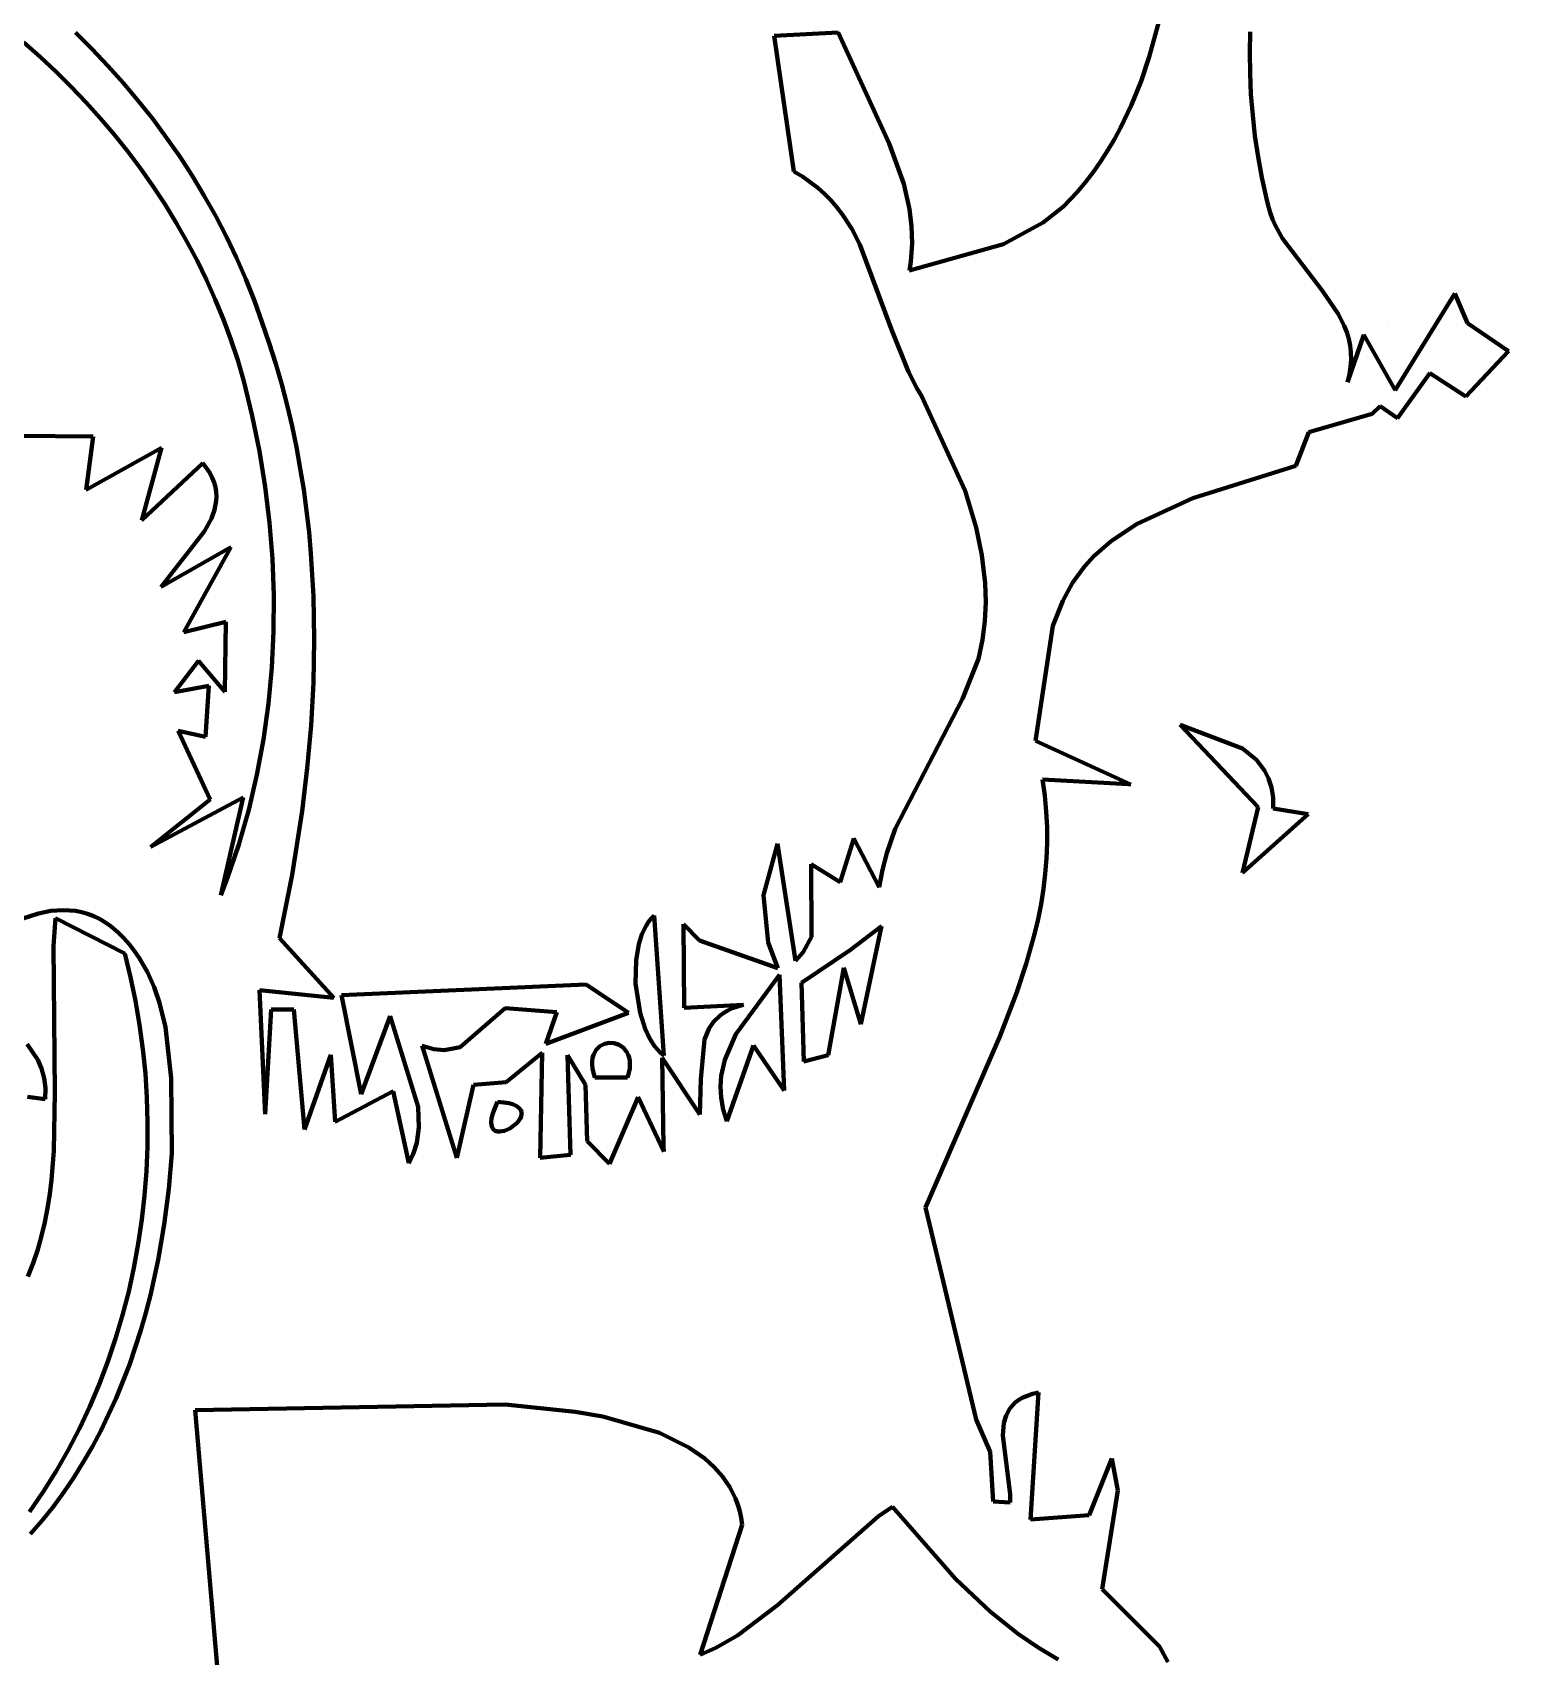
# Model space of a CAD drawing. Header units: millimetres. Extents: x 0 to 9.3, y 0 to 12.
# Drawn here: x 4.503 to 5.502, y 6.479 to 7.578 of the extents above; entities that cross this region are included whole.
import ezdxf

# ---------------------------------------------------------------- set-up
doc = ezdxf.new("R2010")
doc.units = ezdxf.units.MM
doc.layers.add('color#010101ff', color=7, linetype='CONTINUOUS', lineweight=100)
doc.layers.add('color#ffffffff', color=7, linetype='CONTINUOUS', lineweight=100)

msp = doc.modelspace()

# ---------------------------------------------------------------- linework, layer by layer
at = {"layer": 'color#010101ff'}
for p, q in [((4.5319, 7.5782), (4.543, 7.5671)), ((5.0049, 7.5758), (5.0483, 7.5781)), ((5.0483, 7.5781), (5.0828, 7.503)), ((5.2588, 7.5617), (5.2657, 7.5869)), ((5.3271, 7.5787), (5.3269, 7.5646)), ((4.508, 7.5617), (4.497, 7.5714)), ((4.543, 7.5671), (4.5539, 7.5556)), ((5.0182, 7.484), (5.0049, 7.5758)), ((4.5186, 7.5517), (4.508, 7.5617)), ((4.5539, 7.5556), (4.5643, 7.5439)), ((5.2533, 7.5452), (5.2588, 7.5617)), ((5.3269, 7.5646), (5.3271, 7.5505)), ((4.529, 7.5414), (4.5186, 7.5517)), ((4.5643, 7.5439), (4.5744, 7.5319)), ((5.2469, 7.5291), (5.2533, 7.5452)), ((5.3271, 7.5505), (5.3277, 7.5364)), ((4.5391, 7.5308), (4.529, 7.5414)), ((5.3277, 7.5364), (5.3289, 7.5222)), ((4.5488, 7.52), (4.5391, 7.5308)), ((4.5744, 7.5319), (4.5842, 7.5196)), ((5.2394, 7.5135), (5.2469, 7.5291)), ((5.3289, 7.5222), (5.3304, 7.5081)), ((4.5583, 7.5088), (4.5488, 7.52)), ((4.5842, 7.5196), (4.5935, 7.5069)), ((5.2353, 7.5059), (5.2394, 7.5135)), ((4.5674, 7.4975), (4.5583, 7.5088)), ((4.5935, 7.5069), (4.6025, 7.4941)), ((5.0828, 7.503), (5.0927, 7.4756)), ((5.2309, 7.4984), (5.2353, 7.5059)), ((5.3304, 7.5081), (5.3325, 7.494)), ((4.5761, 7.4858), (4.5674, 7.4975)), ((4.6025, 7.4941), (4.611, 7.4809)), ((5.2212, 7.4839), (5.2262, 7.4911)), ((5.2262, 7.4911), (5.2309, 7.4984)), ((5.3325, 7.494), (5.3352, 7.4799)), ((4.5845, 7.4739), (4.5761, 7.4858)), ((4.611, 7.4809), (4.6191, 7.4675)), ((5.024, 7.4806), (5.0182, 7.484)), ((5.0294, 7.4769), (5.024, 7.4806)), ((5.2158, 7.4769), (5.2212, 7.4839)), ((5.3352, 7.4799), (5.3383, 7.4658)), ((4.5925, 7.4617), (4.5845, 7.4739)), ((4.6191, 7.4675), (4.6268, 7.4538)), ((5.0344, 7.473), (5.0294, 7.4769)), ((5.039, 7.4689), (5.0344, 7.473)), ((5.0433, 7.4645), (5.039, 7.4689)), ((5.0927, 7.4756), (5.0965, 7.4586)), ((5.2008, 7.4603), (5.2101, 7.47)), ((5.2101, 7.47), (5.2158, 7.4769)), ((4.6001, 7.4493), (4.5925, 7.4617)), ((5.0472, 7.46), (5.0433, 7.4645)), ((5.0509, 7.4552), (5.0472, 7.46)), ((5.0965, 7.4586), (5.0979, 7.447)), ((5.1871, 7.4494), (5.2008, 7.4603)), ((5.3383, 7.4658), (5.3393, 7.461)), ((5.3393, 7.461), (5.3407, 7.4562)), ((5.3407, 7.4562), (5.3423, 7.4517)), ((4.6073, 7.4367), (4.6001, 7.4493)), ((4.6268, 7.4538), (4.6341, 7.4398)), ((5.0574, 7.4453), (5.0509, 7.4552)), ((5.063, 7.4347), (5.0574, 7.4453)), ((5.0979, 7.447), (5.0983, 7.4352)), ((5.1602, 7.4348), (5.1871, 7.4494)), ((5.3423, 7.4517), (5.3443, 7.4472)), ((5.3443, 7.4472), (5.349, 7.4387)), ((4.6142, 7.4238), (4.6073, 7.4367)), ((4.6341, 7.4398), (4.6408, 7.4256)), ((5.0844, 7.3771), (5.063, 7.4347)), ((5.0965, 7.4169), (5.1602, 7.4348)), ((5.0983, 7.4352), (5.098, 7.4292)), ((5.349, 7.4387), (5.376, 7.4034)), ((4.6206, 7.4107), (4.6142, 7.4238)), ((4.6408, 7.4256), (4.6472, 7.4112)), ((5.0974, 7.4231), (5.0965, 7.4169)), ((5.098, 7.4292), (5.0974, 7.4231)), ((4.6265, 7.3974), (4.6206, 7.4107)), ((4.6472, 7.4112), (4.653, 7.3965)), ((5.376, 7.4034), (5.3868, 7.3877)), ((5.4254, 7.3359), (5.4658, 7.4013)), ((5.4658, 7.4013), (5.4744, 7.3813)), ((4.632, 7.3839), (4.6265, 7.3974)), ((4.653, 7.3965), (4.6583, 7.3816)), ((4.6371, 7.3702), (4.632, 7.3839)), ((4.6583, 7.3816), (4.6631, 7.3678)), ((5.3868, 7.3877), (5.3909, 7.3795)), ((5.3909, 7.3795), (5.3926, 7.3752)), ((5.4206, 7.3791), (5.4206, 7.3791)), ((5.4744, 7.3813), (5.5021, 7.3624)), ((4.6417, 7.3562), (4.6371, 7.3702)), ((4.6631, 7.3678), (4.6675, 7.3538)), ((5.0959, 7.3483), (5.0844, 7.3771)), ((5.3926, 7.3752), (5.3939, 7.3708)), ((5.393, 7.3413), (5.4041, 7.3734)), ((5.3939, 7.3708), (5.3949, 7.3663)), ((5.4041, 7.3734), (5.4254, 7.3359)), ((5.3949, 7.3663), (5.3954, 7.3616)), ((5.3955, 7.3568), (5.3952, 7.3518)), ((5.3954, 7.3616), (5.3955, 7.3568)), ((5.5021, 7.3624), (5.4732, 7.3317)), ((4.6458, 7.3421), (4.6417, 7.3562)), ((4.6675, 7.3538), (4.6716, 7.3398)), ((5.1015, 7.3374), (5.0959, 7.3483)), ((5.3944, 7.3467), (5.393, 7.3413)), ((5.3952, 7.3518), (5.3944, 7.3467)), ((5.4488, 7.3474), (5.427, 7.3171)), ((5.4732, 7.3317), (5.4488, 7.3474)), ((4.6516, 7.3185), (4.6458, 7.3421)), ((4.6716, 7.3398), (4.6753, 7.3257)), ((5.1047, 7.3321), (5.1015, 7.3374)), ((4.6753, 7.3257), (4.6786, 7.3115)), ((5.1342, 7.2677), (5.1047, 7.3321)), ((5.4152, 7.3252), (5.4097, 7.3199)), ((5.427, 7.3171), (5.4152, 7.3252)), ((4.6565, 7.2946), (4.6516, 7.3185)), ((5.4097, 7.3199), (5.3669, 7.3075)), ((4.4927, 7.3051), (4.5438, 7.3045)), ((4.5438, 7.3045), (4.5392, 7.2684)), ((4.6786, 7.3115), (4.6815, 7.2973)), ((5.3669, 7.3075), (5.3582, 7.2847)), ((4.5392, 7.2684), (4.5902, 7.2969)), ((4.5902, 7.2969), (4.5767, 7.2479)), ((4.6604, 7.2705), (4.6565, 7.2946)), ((4.6815, 7.2973), (4.6841, 7.283)), ((4.5767, 7.2479), (4.6182, 7.2865)), ((4.6182, 7.2865), (4.6207, 7.2832)), ((4.6207, 7.2832), (4.6228, 7.2799)), ((4.6228, 7.2799), (4.6244, 7.2766)), ((4.6841, 7.283), (4.6864, 7.2687)), ((5.3582, 7.2847), (5.2884, 7.2628)), ((4.6244, 7.2766), (4.6257, 7.2734)), ((4.6257, 7.2734), (4.6266, 7.2702)), ((4.6266, 7.2702), (4.6271, 7.2671)), ((4.6633, 7.2461), (4.6604, 7.2705)), ((4.6864, 7.2687), (4.6884, 7.2543)), ((4.6272, 7.261), (4.6261, 7.2549)), ((4.6271, 7.2671), (4.6273, 7.264)), ((4.6273, 7.264), (4.6272, 7.261)), ((5.1417, 7.243), (5.1342, 7.2677)), ((5.2884, 7.2628), (5.2506, 7.2454)), ((4.624, 7.2491), (4.6193, 7.2404)), ((4.6261, 7.2549), (4.624, 7.2491)), ((4.6884, 7.2543), (4.69, 7.2398)), ((4.6193, 7.2404), (4.5898, 7.2028)), ((4.6652, 7.2217), (4.6633, 7.2461)), ((4.69, 7.2398), (4.6913, 7.2254)), ((5.1456, 7.2242), (5.1417, 7.243)), ((5.2506, 7.2454), (5.2334, 7.2339)), ((4.5898, 7.2028), (4.6371, 7.2296)), ((4.6344, 7.2247), (4.6053, 7.1722)), ((4.6371, 7.2296), (4.6344, 7.2247)), ((4.6913, 7.2254), (4.693, 7.1964)), ((5.2334, 7.2339), (5.2214, 7.2236)), ((4.6661, 7.1971), (4.6652, 7.2217)), ((5.1478, 7.2052), (5.1456, 7.2242)), ((5.2151, 7.2166), (5.2069, 7.2054)), ((5.2214, 7.2236), (5.2151, 7.2166)), ((5.1482, 7.1924), (5.1478, 7.2052)), ((5.2069, 7.2054), (5.2004, 7.1933)), ((4.666, 7.1726), (4.6661, 7.1971)), ((4.693, 7.1964), (4.6935, 7.1672)), ((5.1476, 7.1796), (5.1482, 7.1924)), ((5.2004, 7.1933), (5.1937, 7.1763)), ((4.6053, 7.1722), (4.6337, 7.1791)), ((4.6337, 7.1791), (4.6331, 7.1318)), ((4.6648, 7.1481), (4.666, 7.1726)), ((5.146, 7.1668), (5.1476, 7.1796)), ((5.1937, 7.1763), (5.1819, 7.0985)), ((4.6935, 7.1672), (4.693, 7.1381)), ((5.1432, 7.154), (5.146, 7.1668)), ((4.6152, 7.1527), (4.599, 7.1314)), ((4.6331, 7.1318), (4.6152, 7.1527)), ((4.6625, 7.1237), (4.6648, 7.1481)), ((5.1324, 7.127), (5.1432, 7.154)), ((4.693, 7.1381), (4.6914, 7.109)), ((4.599, 7.1314), (4.6221, 7.1358)), ((4.6221, 7.1358), (4.62, 7.1013)), ((5.0869, 7.0389), (5.1324, 7.127)), ((4.6592, 7.0995), (4.6625, 7.1237)), ((4.62, 7.1013), (4.6013, 7.1052)), ((4.6013, 7.1052), (4.623, 7.0587)), ((4.6914, 7.109), (4.6888, 7.0799)), ((5.2799, 7.1093), (5.3221, 7.0933)), ((5.3326, 7.0535), (5.2799, 7.1093)), ((4.6547, 7.0755), (4.6592, 7.0995)), ((5.1819, 7.0985), (5.2463, 7.069)), ((5.3221, 7.0933), (5.3315, 7.0856)), ((5.3315, 7.0856), (5.337, 7.0785)), ((4.6492, 7.0518), (4.6547, 7.0755)), ((4.6888, 7.0799), (4.6853, 7.0509)), ((5.2447, 7.0691), (5.1865, 7.0723)), ((5.1865, 7.0723), (5.1881, 7.0614)), ((5.337, 7.0785), (5.3397, 7.0731)), ((5.3397, 7.0731), (5.3417, 7.067)), ((4.5828, 7.0267), (4.6455, 7.0601)), ((4.6455, 7.0601), (4.6302, 6.994)), ((5.1881, 7.0614), (5.1891, 7.0507)), ((5.2463, 7.069), (5.2447, 7.0691)), ((5.3417, 7.067), (5.3427, 7.0602)), ((5.3427, 7.0602), (5.3428, 7.0566)), ((4.623, 7.0587), (4.5828, 7.0267)), ((4.6425, 7.0284), (4.6492, 7.0518)), ((4.6853, 7.0509), (4.6785, 7.0077)), ((5.1891, 7.0507), (5.1897, 7.04)), ((5.3219, 7.0092), (5.3326, 7.0535)), ((5.3664, 7.0489), (5.3219, 7.0092)), ((5.3428, 7.0566), (5.3427, 7.0527)), ((5.3427, 7.0527), (5.3664, 7.0489)), ((5.0811, 7.0225), (5.0869, 7.0389)), ((5.1897, 7.04), (5.1897, 7.0294)), ((4.6346, 7.0054), (4.6425, 7.0284)), ((4.9978, 6.9941), (5.0072, 7.0288)), ((5.0072, 7.0288), (5.0194, 6.9496)), ((5.0496, 7.0029), (5.0589, 7.0325)), ((5.0589, 7.0325), (5.0761, 6.9994)), ((5.1897, 7.0294), (5.1893, 7.0189)), ((5.0782, 7.0111), (5.0811, 7.0225)), ((5.1893, 7.0189), (5.1885, 7.0085)), ((4.6302, 6.994), (4.6346, 7.0054)), ((4.6785, 7.0077), (4.6701, 6.9649)), ((5.0301, 6.9658), (5.0299, 7.0149)), ((5.0299, 7.0149), (5.0496, 7.0029)), ((5.0761, 6.9994), (5.0782, 7.0111)), ((5.1885, 7.0085), (5.1872, 6.9982)), ((5.0008, 6.9619), (4.9978, 6.9941)), ((5.1872, 6.9982), (5.1856, 6.988)), ((4.5152, 6.9833), (4.5068, 6.9816)), ((4.5236, 6.9839), (4.5152, 6.9833)), ((4.5278, 6.9837), (4.5236, 6.9839)), ((4.5319, 6.9833), (4.5278, 6.9837)), ((4.5361, 6.9825), (4.5319, 6.9833)), ((5.1856, 6.988), (5.1836, 6.9778)), ((4.5068, 6.9816), (4.4899, 6.9761)), ((4.517, 6.9594), (4.5183, 6.9785)), ((4.5183, 6.9785), (4.5652, 6.9546)), ((4.5401, 6.9814), (4.5361, 6.9825)), ((4.5442, 6.9798), (4.5401, 6.9814)), ((4.5482, 6.9779), (4.5442, 6.9798)), ((4.5522, 6.9756), (4.5482, 6.9779)), ((4.5561, 6.9728), (4.5522, 6.9756)), ((4.5605, 6.9689), (4.5561, 6.9728)), ((4.9154, 6.9675), (4.9182, 6.9733)), ((4.9182, 6.9733), (4.9198, 6.9759)), ((4.9198, 6.9759), (4.9216, 6.9782)), ((4.9216, 6.9782), (4.9236, 6.9802)), ((4.9236, 6.9802), (4.9302, 6.8854)), ((4.9439, 6.9177), (4.9436, 6.9744)), ((4.9436, 6.9744), (4.9543, 6.9633)), ((5.0777, 6.973), (5.0567, 6.957)), ((5.0635, 6.9067), (5.0777, 6.973)), ((5.1836, 6.9778), (5.1812, 6.9676)), ((4.5646, 6.9648), (4.5605, 6.9689)), ((4.5684, 6.9606), (4.5646, 6.9648)), ((4.6701, 6.9649), (4.7068, 6.9244)), ((4.9114, 6.9499), (4.9133, 6.9609)), ((4.9133, 6.9609), (4.9154, 6.9675)), ((4.9543, 6.9633), (5.0073, 6.9445)), ((5.0073, 6.9445), (5.0008, 6.9619)), ((5.0246, 6.9554), (5.0301, 6.9658)), ((5.1812, 6.9676), (5.1756, 6.9476)), ((4.518, 6.8604), (4.517, 6.9594)), ((4.5652, 6.9546), (4.5691, 6.9386)), ((4.5719, 6.9561), (4.5684, 6.9606)), ((4.5751, 6.9515), (4.5719, 6.9561)), ((4.5806, 6.9419), (4.5751, 6.9515)), ((4.9111, 6.9341), (4.9114, 6.9499)), ((5.0194, 6.9496), (5.0246, 6.9554)), ((5.0567, 6.957), (5.0234, 6.9346)), ((4.5852, 6.9317), (4.5806, 6.9419)), ((5.0085, 6.9401), (4.9789, 6.8998)), ((5.0116, 6.8617), (5.0085, 6.9401)), ((5.0414, 6.8857), (5.0522, 6.9448)), ((5.0522, 6.9448), (5.0635, 6.9067)), ((5.1756, 6.9476), (5.169, 6.9277)), ((4.5691, 6.9386), (4.5725, 6.9224)), ((4.5888, 6.9212), (4.5852, 6.9317)), ((4.7068, 6.9244), (4.6565, 6.9298)), ((4.6565, 6.9298), (4.6602, 6.8457)), ((4.7119, 6.9263), (4.8777, 6.9335)), ((4.8777, 6.9335), (4.9064, 6.9144)), ((4.9141, 6.9144), (4.9111, 6.9341)), ((5.0234, 6.9346), (5.025, 6.8813)), ((4.5725, 6.9224), (4.5753, 6.9062)), ((4.5928, 6.9046), (4.5888, 6.9212)), ((4.7252, 6.8592), (4.7119, 6.9263)), ((4.8229, 6.9174), (4.7923, 6.8912)), ((4.8578, 6.9147), (4.8229, 6.9174)), ((4.9841, 6.9198), (4.9439, 6.9177)), ((4.9736, 6.916), (4.9768, 6.9175)), ((4.9768, 6.9175), (4.9803, 6.9187)), ((4.9803, 6.9187), (4.9841, 6.9198)), ((5.169, 6.9277), (5.1576, 6.8983)), ((4.5753, 6.9062), (4.5775, 6.8898)), ((4.6602, 6.8457), (4.6644, 6.9167)), ((4.6644, 6.9167), (4.6797, 6.9167)), ((4.6797, 6.9167), (4.687, 6.8354)), ((4.7449, 6.9122), (4.7252, 6.8592)), ((4.7638, 6.8506), (4.7449, 6.9122)), ((4.8504, 6.8933), (4.8578, 6.9147)), ((4.9064, 6.9144), (4.8504, 6.8933)), ((4.9175, 6.9036), (4.9141, 6.9144)), ((4.9609, 6.9039), (4.9641, 6.9085)), ((4.9641, 6.9085), (4.9683, 6.9125)), ((4.9683, 6.9125), (4.9708, 6.9143)), ((4.9708, 6.9143), (4.9736, 6.916)), ((4.5966, 6.8701), (4.5928, 6.9046)), ((4.9205, 6.8972), (4.9175, 6.9036)), ((4.924, 6.8917), (4.9205, 6.8972)), ((4.9552, 6.8694), (4.9577, 6.8962)), ((4.9577, 6.8962), (4.9609, 6.9039)), ((4.9789, 6.8998), (4.9715, 6.8826)), ((5.1576, 6.8983), (5.1073, 6.7825)), ((4.4992, 6.8932), (4.5063, 6.8825)), ((4.5775, 6.8898), (4.5792, 6.8733)), ((4.687, 6.8354), (4.7047, 6.8859)), ((4.7047, 6.8859), (4.7078, 6.8405)), ((4.7744, 6.8898), (4.7667, 6.8921)), ((4.7667, 6.8921), (4.79, 6.8161)), ((4.7815, 6.8891), (4.7744, 6.8898)), ((4.7923, 6.8912), (4.7815, 6.8891)), ((4.8235, 6.8674), (4.8479, 6.8873)), ((4.8479, 6.8873), (4.8465, 6.8162)), ((4.867, 6.8181), (4.865, 6.8857)), ((4.865, 6.8857), (4.8772, 6.8656)), ((4.8817, 6.8817), (4.882, 6.8839)), ((4.882, 6.8839), (4.8826, 6.8859)), ((4.8826, 6.8859), (4.8844, 6.8893)), ((4.8844, 6.8893), (4.8869, 6.8918)), ((4.8869, 6.8918), (4.89, 6.8933)), ((4.89, 6.8933), (4.8933, 6.894)), ((4.8933, 6.894), (4.8967, 6.8938)), ((4.8967, 6.8938), (4.9, 6.8927)), ((4.9, 6.8927), (4.9029, 6.8907)), ((4.9029, 6.8907), (4.9052, 6.8878)), ((4.9052, 6.8878), (4.9061, 6.886)), ((4.9061, 6.886), (4.9068, 6.884)), ((4.9068, 6.884), (4.9072, 6.8818)), ((4.928, 6.8872), (4.924, 6.8917)), ((4.9302, 6.8854), (4.928, 6.8872)), ((4.9301, 6.8239), (4.9291, 6.8838)), ((4.9291, 6.8838), (4.9545, 6.8455)), ((4.9729, 6.841), (4.9909, 6.8922)), ((4.9909, 6.8922), (5.0116, 6.8617)), ((5.025, 6.8813), (5.0414, 6.8857)), ((4.5063, 6.8825), (4.5089, 6.8766)), ((4.5089, 6.8766), (4.5106, 6.8702)), ((4.5792, 6.8733), (4.5802, 6.8568)), ((4.8817, 6.8793), (4.8817, 6.8817)), ((4.8819, 6.8766), (4.8817, 6.8793)), ((4.8826, 6.8737), (4.8819, 6.8766)), ((4.8836, 6.8706), (4.8826, 6.8737)), ((4.9066, 6.8737), (4.9057, 6.8706)), ((4.9071, 6.8766), (4.9066, 6.8737)), ((4.9073, 6.8793), (4.9071, 6.8766)), ((4.9072, 6.8818), (4.9073, 6.8793)), ((4.9715, 6.8826), (4.9691, 6.8718)), ((4.5106, 6.8702), (4.5115, 6.8633)), ((4.5115, 6.8633), (4.5114, 6.8558)), ((4.5971, 6.8191), (4.5966, 6.8701)), ((4.79, 6.8161), (4.8013, 6.8657)), ((4.8013, 6.8657), (4.8235, 6.8674)), ((4.8772, 6.8656), (4.8784, 6.8274)), ((4.9057, 6.8706), (4.8836, 6.8706)), ((4.9545, 6.8455), (4.9552, 6.8694)), ((4.9691, 6.8718), (4.9686, 6.8644)), ((4.9686, 6.8644), (4.969, 6.8568)), ((4.5114, 6.8558), (4.4993, 6.8574)), ((4.5173, 6.8208), (4.518, 6.8604)), ((4.5802, 6.8568), (4.5807, 6.8403)), ((4.7078, 6.8405), (4.747, 6.8613)), ((4.747, 6.8613), (4.7576, 6.8125)), ((4.8176, 6.8541), (4.8157, 6.8499)), ((4.8219, 6.8537), (4.8176, 6.8541)), ((4.8255, 6.8531), (4.8219, 6.8537)), ((4.8284, 6.8522), (4.8255, 6.8531)), ((4.8306, 6.8511), (4.8284, 6.8522)), ((4.8322, 6.8499), (4.8306, 6.8511)), ((4.8935, 6.812), (4.9129, 6.8572)), ((4.9129, 6.8572), (4.9302, 6.8204)), ((4.969, 6.8568), (4.9704, 6.849)), ((4.5807, 6.8403), (4.5806, 6.8238)), ((4.7644, 6.8367), (4.7638, 6.8506)), ((4.8136, 6.843), (4.8134, 6.8404)), ((4.8134, 6.8404), (4.8135, 6.8383)), ((4.8144, 6.8462), (4.8136, 6.843)), ((4.8157, 6.8499), (4.8144, 6.8462)), ((4.8307, 6.8397), (4.833, 6.8426)), ((4.8333, 6.8486), (4.8322, 6.8499)), ((4.833, 6.8426), (4.8336, 6.8442)), ((4.8338, 6.8472), (4.8333, 6.8486)), ((4.8336, 6.8442), (4.8339, 6.8457)), ((4.8339, 6.8457), (4.8338, 6.8472)), ((4.9704, 6.849), (4.9729, 6.841)), ((4.7629, 6.8263), (4.7644, 6.8367)), ((4.8135, 6.8383), (4.814, 6.8366)), ((4.814, 6.8366), (4.8149, 6.8354)), ((4.8149, 6.8354), (4.816, 6.8345)), ((4.816, 6.8345), (4.8174, 6.8341)), ((4.8174, 6.8341), (4.8189, 6.8339)), ((4.8189, 6.8339), (4.8223, 6.8345)), ((4.8223, 6.8345), (4.8259, 6.8361)), ((4.8259, 6.8361), (4.8307, 6.8397)), ((4.5157, 6.8013), (4.5173, 6.8208)), ((4.5806, 6.8238), (4.5799, 6.8072)), ((4.5951, 6.7952), (4.5971, 6.8191)), ((4.7576, 6.8125), (4.7607, 6.8194)), ((4.7607, 6.8194), (4.7629, 6.8263)), ((4.8465, 6.8162), (4.867, 6.8181)), ((4.8784, 6.8274), (4.8935, 6.812)), ((4.9302, 6.8204), (4.9301, 6.8239)), ((4.5799, 6.8072), (4.5787, 6.7907)), ((4.5145, 6.7917), (4.5157, 6.8013)), ((4.513, 6.7821), (4.5145, 6.7917)), ((4.5787, 6.7907), (4.5768, 6.7743)), ((4.592, 6.7711), (4.5951, 6.7952)), ((4.5112, 6.7727), (4.513, 6.7821)), ((4.5768, 6.7743), (4.5744, 6.758)), ((5.1073, 6.7825), (5.1184, 6.7365)), ((4.5063, 6.7541), (4.5089, 6.7633)), ((4.5089, 6.7633), (4.5112, 6.7727)), ((4.5879, 6.7471), (4.592, 6.7711)), ((4.5032, 6.7449), (4.5063, 6.7541)), ((4.5744, 6.758), (4.5714, 6.7417)), ((4.4996, 6.7359), (4.5032, 6.7449)), ((4.5714, 6.7417), (4.5679, 6.7256)), ((4.5826, 6.7231), (4.5879, 6.7471)), ((5.1184, 6.7365), (5.1416, 6.6389)), ((4.5679, 6.7256), (4.5637, 6.7096)), ((4.5795, 6.7112), (4.5826, 6.7231)), ((4.5637, 6.7096), (4.559, 6.6938)), ((4.5761, 6.6994), (4.5795, 6.7112)), ((4.5724, 6.6877), (4.5761, 6.6994)), ((4.559, 6.6938), (4.5538, 6.6782)), ((4.5684, 6.6761), (4.5724, 6.6877)), ((4.5538, 6.6782), (4.5479, 6.6628)), ((4.564, 6.6647), (4.5684, 6.6761)), ((4.5594, 6.6534), (4.564, 6.6647)), ((4.5479, 6.6628), (4.5415, 6.6477)), ((4.5543, 6.6423), (4.5594, 6.6534)), ((5.1706, 6.6522), (5.1733, 6.6538)), ((5.1733, 6.6538), (5.1764, 6.6551)), ((5.1764, 6.6551), (5.1799, 6.6563)), ((5.1838, 6.6572), (5.1785, 6.5713)), ((5.1799, 6.6563), (5.1838, 6.6572)), ((4.5415, 6.6477), (4.5345, 6.6328)), ((4.549, 6.6313), (4.5543, 6.6423)), ((4.8227, 6.6491), (4.6129, 6.6454)), ((4.6129, 6.6454), (4.636, 6.3784)), ((4.8701, 6.6441), (4.8227, 6.6491)), ((4.889, 6.641), (4.8701, 6.6441)), ((5.162, 6.6418), (5.1645, 6.6464)), ((5.1645, 6.6464), (5.1662, 6.6485)), ((5.1662, 6.6485), (5.1682, 6.6505)), ((5.1682, 6.6505), (5.1706, 6.6522)), ((4.5345, 6.6328), (4.5269, 6.6182)), ((4.5433, 6.6206), (4.549, 6.6313)), ((4.9272, 6.63), (4.889, 6.641)), ((5.1416, 6.6389), (5.1512, 6.6172)), ((5.1597, 6.6282), (5.1604, 6.6367)), ((5.1604, 6.6367), (5.162, 6.6418)), ((4.5372, 6.6101), (4.5433, 6.6206)), ((4.9472, 6.6201), (4.9272, 6.63)), ((4.958, 6.6125), (4.9472, 6.6201)), ((5.1647, 6.5884), (5.1597, 6.6282)), ((4.5269, 6.6182), (4.5187, 6.6039)), ((4.5308, 6.5998), (4.5372, 6.6101)), ((4.9644, 6.6067), (4.958, 6.6125)), ((5.1512, 6.6172), (5.1533, 6.5834)), ((5.2182, 6.5742), (5.2336, 6.6125)), ((5.2336, 6.6125), (5.2375, 6.5909)), ((4.5187, 6.6039), (4.51, 6.59)), ((4.5241, 6.5898), (4.5308, 6.5998)), ((4.97, 6.6003), (4.9644, 6.6067)), ((4.9749, 6.5932), (4.97, 6.6003)), ((4.51, 6.59), (4.5007, 6.5764)), ((4.5169, 6.5801), (4.5241, 6.5898)), ((4.9788, 6.5854), (4.9749, 6.5932)), ((5.1647, 6.5829), (5.1647, 6.5884)), ((5.2375, 6.5909), (5.2269, 6.524)), ((4.5094, 6.5707), (4.5169, 6.5801)), ((4.9803, 6.5813), (4.9788, 6.5854)), ((4.9816, 6.5769), (4.9803, 6.5813)), ((4.9826, 6.5723), (4.9816, 6.5769)), ((5.0851, 6.5798), (5.0756, 6.5735)), ((5.1277, 6.531), (5.0851, 6.5798)), ((5.1533, 6.5834), (5.1647, 6.5829)), ((4.5015, 6.5616), (4.5094, 6.5707)), ((4.9549, 6.4797), (4.9833, 6.5676)), ((4.9833, 6.5676), (4.9826, 6.5723)), ((5.0756, 6.5735), (5.0072, 6.5133)), ((5.1785, 6.5713), (5.2182, 6.5742)), ((5.1514, 6.5088), (5.1277, 6.531)), ((5.2269, 6.524), (5.2659, 6.4852)), ((5.0072, 6.5133), (4.9802, 6.4928)), ((5.1704, 6.4937), (5.1514, 6.5088)), ((4.9802, 6.4928), (4.9654, 6.4844)), ((5.1836, 6.4847), (5.1704, 6.4937)), ((4.9654, 6.4844), (4.9549, 6.4797)), ((5.1973, 6.4765), (5.1836, 6.4847)), ((5.2659, 6.4852), (5.2715, 6.4749))]:
    msp.add_line(p, q, dxfattribs=at)
at = {"layer": 'color#ffffffff'}
for p, q in [((4.543, 7.5671), (4.5319, 7.5782)), ((5.0483, 7.5781), (5.0049, 7.5758)), ((5.0828, 7.503), (5.0483, 7.5781)), ((5.2657, 7.5869), (5.2588, 7.5617)), ((5.3269, 7.5646), (5.3271, 7.5787)), ((4.497, 7.5714), (4.508, 7.5617)), ((4.5539, 7.5556), (4.543, 7.5671)), ((5.0049, 7.5758), (5.0182, 7.484)), ((4.508, 7.5617), (4.5186, 7.5517)), ((4.5643, 7.5439), (4.5539, 7.5556)), ((5.2588, 7.5617), (5.2533, 7.5452)), ((5.3271, 7.5505), (5.3269, 7.5646)), ((4.5186, 7.5517), (4.529, 7.5414)), ((4.5744, 7.5319), (4.5643, 7.5439)), ((5.2533, 7.5452), (5.2469, 7.5291)), ((5.3277, 7.5364), (5.3271, 7.5505)), ((4.529, 7.5414), (4.5391, 7.5308)), ((5.3289, 7.5222), (5.3277, 7.5364)), ((4.5391, 7.5308), (4.5488, 7.52)), ((4.5842, 7.5196), (4.5744, 7.5319)), ((5.2469, 7.5291), (5.2394, 7.5135)), ((5.3304, 7.5081), (5.3289, 7.5222)), ((4.5488, 7.52), (4.5583, 7.5088)), ((4.5935, 7.5069), (4.5842, 7.5196)), ((5.2394, 7.5135), (5.2353, 7.5059)), ((4.5583, 7.5088), (4.5674, 7.4975)), ((4.6025, 7.4941), (4.5935, 7.5069)), ((5.0927, 7.4756), (5.0828, 7.503)), ((5.2353, 7.5059), (5.2309, 7.4984)), ((5.3325, 7.494), (5.3304, 7.5081)), ((4.5674, 7.4975), (4.5761, 7.4858)), ((4.611, 7.4809), (4.6025, 7.4941)), ((5.2262, 7.4911), (5.2212, 7.4839)), ((5.2309, 7.4984), (5.2262, 7.4911)), ((5.3352, 7.4799), (5.3325, 7.494)), ((4.5761, 7.4858), (4.5845, 7.4739)), ((4.6191, 7.4675), (4.611, 7.4809)), ((5.0182, 7.484), (5.024, 7.4806)), ((5.024, 7.4806), (5.0294, 7.4769)), ((5.2212, 7.4839), (5.2158, 7.4769)), ((5.3383, 7.4658), (5.3352, 7.4799)), ((4.5845, 7.4739), (4.5925, 7.4617)), ((4.6268, 7.4538), (4.6191, 7.4675)), ((5.0294, 7.4769), (5.0344, 7.473)), ((5.0344, 7.473), (5.039, 7.4689)), ((5.039, 7.4689), (5.0433, 7.4645)), ((5.0965, 7.4586), (5.0927, 7.4756)), ((5.2101, 7.47), (5.2008, 7.4603)), ((5.2158, 7.4769), (5.2101, 7.47)), ((4.5925, 7.4617), (4.6001, 7.4493)), ((5.0433, 7.4645), (5.0472, 7.46)), ((5.0472, 7.46), (5.0509, 7.4552)), ((5.0979, 7.447), (5.0965, 7.4586)), ((5.2008, 7.4603), (5.1871, 7.4494)), ((5.3393, 7.461), (5.3383, 7.4658)), ((5.3407, 7.4562), (5.3393, 7.461)), ((5.3423, 7.4517), (5.3407, 7.4562)), ((4.6001, 7.4493), (4.6073, 7.4367)), ((4.6341, 7.4398), (4.6268, 7.4538)), ((5.0509, 7.4552), (5.0574, 7.4453)), ((5.0574, 7.4453), (5.063, 7.4347)), ((5.0983, 7.4352), (5.0979, 7.447)), ((5.1871, 7.4494), (5.1602, 7.4348)), ((5.3443, 7.4472), (5.3423, 7.4517)), ((5.349, 7.4387), (5.3443, 7.4472)), ((4.6073, 7.4367), (4.6142, 7.4238)), ((4.6408, 7.4256), (4.6341, 7.4398)), ((5.063, 7.4347), (5.0844, 7.3771)), ((5.1602, 7.4348), (5.0965, 7.4169)), ((5.098, 7.4292), (5.0983, 7.4352)), ((5.376, 7.4034), (5.349, 7.4387)), ((4.6142, 7.4238), (4.6206, 7.4107)), ((4.6472, 7.4112), (4.6408, 7.4256)), ((5.0965, 7.4169), (5.0974, 7.4231)), ((5.0974, 7.4231), (5.098, 7.4292)), ((4.6206, 7.4107), (4.6265, 7.3974)), ((4.653, 7.3965), (4.6472, 7.4112)), ((5.3868, 7.3877), (5.376, 7.4034)), ((5.4658, 7.4013), (5.4254, 7.3359)), ((5.4744, 7.3813), (5.4658, 7.4013)), ((4.6265, 7.3974), (4.632, 7.3839)), ((4.6583, 7.3816), (4.653, 7.3965)), ((4.632, 7.3839), (4.6371, 7.3702)), ((4.6631, 7.3678), (4.6583, 7.3816)), ((5.3909, 7.3795), (5.3868, 7.3877)), ((5.3926, 7.3752), (5.3909, 7.3795)), ((5.4206, 7.3791), (5.4206, 7.3791)), ((5.5021, 7.3624), (5.4744, 7.3813)), ((4.6371, 7.3702), (4.6417, 7.3562)), ((4.6675, 7.3538), (4.6631, 7.3678)), ((5.0844, 7.3771), (5.0959, 7.3483)), ((5.3939, 7.3708), (5.3926, 7.3752)), ((5.4041, 7.3734), (5.393, 7.3413)), ((5.3949, 7.3663), (5.3939, 7.3708)), ((5.4254, 7.3359), (5.4041, 7.3734)), ((5.3954, 7.3616), (5.3949, 7.3663)), ((5.3952, 7.3518), (5.3955, 7.3568)), ((5.3955, 7.3568), (5.3954, 7.3616)), ((5.4732, 7.3317), (5.5021, 7.3624)), ((4.6417, 7.3562), (4.6458, 7.3421)), ((4.6716, 7.3398), (4.6675, 7.3538)), ((5.0959, 7.3483), (5.1015, 7.3374)), ((5.393, 7.3413), (5.3944, 7.3467)), ((5.3944, 7.3467), (5.3952, 7.3518)), ((5.427, 7.3171), (5.4488, 7.3474)), ((5.4488, 7.3474), (5.4732, 7.3317)), ((4.6458, 7.3421), (4.6516, 7.3185)), ((4.6753, 7.3257), (4.6716, 7.3398)), ((5.1015, 7.3374), (5.1047, 7.3321)), ((4.6786, 7.3115), (4.6753, 7.3257)), ((5.1047, 7.3321), (5.1342, 7.2677)), ((5.4097, 7.3199), (5.4152, 7.3252)), ((5.4152, 7.3252), (5.427, 7.3171)), ((4.6516, 7.3185), (4.6565, 7.2946)), ((5.3669, 7.3075), (5.4097, 7.3199)), ((4.5438, 7.3045), (4.4927, 7.3051)), ((4.5392, 7.2684), (4.5438, 7.3045)), ((4.6815, 7.2973), (4.6786, 7.3115)), ((5.3582, 7.2847), (5.3669, 7.3075)), ((4.5902, 7.2969), (4.5392, 7.2684)), ((4.5767, 7.2479), (4.5902, 7.2969)), ((4.6565, 7.2946), (4.6604, 7.2705)), ((4.6841, 7.283), (4.6815, 7.2973)), ((4.6182, 7.2865), (4.5767, 7.2479)), ((4.6207, 7.2832), (4.6182, 7.2865)), ((4.6228, 7.2799), (4.6207, 7.2832)), ((4.6244, 7.2766), (4.6228, 7.2799)), ((4.6864, 7.2687), (4.6841, 7.283)), ((5.2884, 7.2628), (5.3582, 7.2847)), ((4.6257, 7.2734), (4.6244, 7.2766)), ((4.6266, 7.2702), (4.6257, 7.2734)), ((4.6271, 7.2671), (4.6266, 7.2702)), ((4.6604, 7.2705), (4.6633, 7.2461)), ((4.6884, 7.2543), (4.6864, 7.2687)), ((4.6261, 7.2549), (4.6272, 7.261)), ((4.6273, 7.264), (4.6271, 7.2671)), ((4.6272, 7.261), (4.6273, 7.264)), ((5.1342, 7.2677), (5.1417, 7.243)), ((5.2506, 7.2454), (5.2884, 7.2628)), ((4.6193, 7.2404), (4.624, 7.2491)), ((4.624, 7.2491), (4.6261, 7.2549)), ((4.69, 7.2398), (4.6884, 7.2543)), ((4.5898, 7.2028), (4.6193, 7.2404)), ((4.6633, 7.2461), (4.6652, 7.2217)), ((4.6913, 7.2254), (4.69, 7.2398)), ((5.1417, 7.243), (5.1456, 7.2242)), ((5.2334, 7.2339), (5.2506, 7.2454)), ((4.6371, 7.2296), (4.5898, 7.2028)), ((4.6053, 7.1722), (4.6344, 7.2247)), ((4.6344, 7.2247), (4.6371, 7.2296)), ((4.693, 7.1964), (4.6913, 7.2254)), ((5.2214, 7.2236), (5.2334, 7.2339)), ((4.6652, 7.2217), (4.6661, 7.1971)), ((5.1456, 7.2242), (5.1478, 7.2052)), ((5.2069, 7.2054), (5.2151, 7.2166)), ((5.2151, 7.2166), (5.2214, 7.2236)), ((5.1478, 7.2052), (5.1482, 7.1924)), ((5.2004, 7.1933), (5.2069, 7.2054)), ((4.6661, 7.1971), (4.666, 7.1726)), ((4.6935, 7.1672), (4.693, 7.1964)), ((5.1482, 7.1924), (5.1476, 7.1796)), ((5.1937, 7.1763), (5.2004, 7.1933)), ((4.6337, 7.1791), (4.6053, 7.1722)), ((4.6331, 7.1318), (4.6337, 7.1791)), ((4.666, 7.1726), (4.6648, 7.1481)), ((5.1476, 7.1796), (5.146, 7.1668)), ((5.1819, 7.0985), (5.1937, 7.1763)), ((4.693, 7.1381), (4.6935, 7.1672)), ((5.146, 7.1668), (5.1432, 7.154)), ((4.599, 7.1314), (4.6152, 7.1527)), ((4.6152, 7.1527), (4.6331, 7.1318)), ((4.6648, 7.1481), (4.6625, 7.1237)), ((5.1432, 7.154), (5.1324, 7.127)), ((4.6914, 7.109), (4.693, 7.1381)), ((4.6221, 7.1358), (4.599, 7.1314)), ((4.62, 7.1013), (4.6221, 7.1358)), ((5.1324, 7.127), (5.0869, 7.0389)), ((4.6625, 7.1237), (4.6592, 7.0995)), ((4.623, 7.0587), (4.6013, 7.1052)), ((4.6013, 7.1052), (4.62, 7.1013)), ((4.6888, 7.0799), (4.6914, 7.109)), ((5.2799, 7.1093), (5.3326, 7.0535)), ((5.3221, 7.0933), (5.2799, 7.1093)), ((4.6592, 7.0995), (4.6547, 7.0755)), ((5.2463, 7.069), (5.1819, 7.0985)), ((5.3315, 7.0856), (5.3221, 7.0933)), ((5.337, 7.0785), (5.3315, 7.0856)), ((4.6547, 7.0755), (4.6492, 7.0518)), ((4.6853, 7.0509), (4.6888, 7.0799)), ((5.1881, 7.0614), (5.1865, 7.0723)), ((5.1865, 7.0723), (5.2447, 7.0691)), ((5.3397, 7.0731), (5.337, 7.0785)), ((5.3417, 7.067), (5.3397, 7.0731)), ((4.6455, 7.0601), (4.5828, 7.0267)), ((4.6302, 6.994), (4.6455, 7.0601)), ((5.1891, 7.0507), (5.1881, 7.0614)), ((5.2447, 7.0691), (5.2463, 7.069)), ((5.3427, 7.0602), (5.3417, 7.067)), ((5.3428, 7.0566), (5.3427, 7.0602)), ((4.5828, 7.0267), (4.623, 7.0587)), ((4.6492, 7.0518), (4.6425, 7.0284)), ((4.6785, 7.0077), (4.6853, 7.0509)), ((5.1897, 7.04), (5.1891, 7.0507)), ((5.3326, 7.0535), (5.3219, 7.0092)), ((5.3219, 7.0092), (5.3664, 7.0489)), ((5.3427, 7.0527), (5.3428, 7.0566)), ((5.3664, 7.0489), (5.3427, 7.0527)), ((5.0869, 7.0389), (5.0811, 7.0225)), ((5.1897, 7.0294), (5.1897, 7.04)), ((4.6425, 7.0284), (4.6346, 7.0054)), ((5.0072, 7.0288), (4.9978, 6.9941)), ((5.0194, 6.9496), (5.0072, 7.0288)), ((5.0589, 7.0325), (5.0496, 7.0029)), ((5.0761, 6.9994), (5.0589, 7.0325)), ((5.1893, 7.0189), (5.1897, 7.0294)), ((5.0811, 7.0225), (5.0782, 7.0111)), ((5.1885, 7.0085), (5.1893, 7.0189)), ((4.6346, 7.0054), (4.6302, 6.994)), ((4.6701, 6.9649), (4.6785, 7.0077)), ((5.0496, 7.0029), (5.0299, 7.0149)), ((5.0299, 7.0149), (5.0301, 6.9658)), ((5.0782, 7.0111), (5.0761, 6.9994)), ((5.1872, 6.9982), (5.1885, 7.0085)), ((4.9978, 6.9941), (5.0008, 6.9619)), ((5.1856, 6.988), (5.1872, 6.9982)), ((4.5068, 6.9816), (4.5152, 6.9833)), ((4.5152, 6.9833), (4.5236, 6.9839)), ((4.5236, 6.9839), (4.5278, 6.9837)), ((4.5278, 6.9837), (4.5319, 6.9833)), ((4.5319, 6.9833), (4.5361, 6.9825)), ((5.1836, 6.9778), (5.1856, 6.988)), ((4.4899, 6.9761), (4.5068, 6.9816)), ((4.5183, 6.9785), (4.517, 6.9594)), ((4.5652, 6.9546), (4.5183, 6.9785)), ((4.5361, 6.9825), (4.5401, 6.9814)), ((4.5401, 6.9814), (4.5442, 6.9798)), ((4.5442, 6.9798), (4.5482, 6.9779)), ((4.5482, 6.9779), (4.5522, 6.9756)), ((4.5522, 6.9756), (4.5561, 6.9728)), ((4.5561, 6.9728), (4.5605, 6.9689)), ((4.9182, 6.9733), (4.9154, 6.9675)), ((4.9198, 6.9759), (4.9182, 6.9733)), ((4.9216, 6.9782), (4.9198, 6.9759)), ((4.9236, 6.9802), (4.9216, 6.9782)), ((4.9302, 6.8854), (4.9236, 6.9802)), ((4.9543, 6.9633), (4.9436, 6.9744)), ((4.9436, 6.9744), (4.9439, 6.9177)), ((5.0567, 6.957), (5.0777, 6.973)), ((5.0777, 6.973), (5.0635, 6.9067)), ((5.1812, 6.9676), (5.1836, 6.9778)), ((4.5605, 6.9689), (4.5646, 6.9648)), ((4.5646, 6.9648), (4.5684, 6.9606)), ((4.7068, 6.9244), (4.6701, 6.9649)), ((4.9133, 6.9609), (4.9114, 6.9499)), ((4.9154, 6.9675), (4.9133, 6.9609)), ((5.0073, 6.9445), (4.9543, 6.9633)), ((5.0008, 6.9619), (5.0073, 6.9445)), ((5.0301, 6.9658), (5.0246, 6.9554)), ((5.1756, 6.9476), (5.1812, 6.9676)), ((4.517, 6.9594), (4.518, 6.8604)), ((4.5691, 6.9386), (4.5652, 6.9546)), ((4.5684, 6.9606), (4.5719, 6.9561)), ((4.5719, 6.9561), (4.5751, 6.9515)), ((4.5751, 6.9515), (4.5806, 6.9419)), ((4.9114, 6.9499), (4.9111, 6.9341)), ((5.0246, 6.9554), (5.0194, 6.9496)), ((5.0234, 6.9346), (5.0567, 6.957)), ((4.5806, 6.9419), (4.5852, 6.9317)), ((4.9789, 6.8998), (5.0085, 6.9401)), ((5.0085, 6.9401), (5.0116, 6.8617)), ((5.0522, 6.9448), (5.0414, 6.8857)), ((5.0635, 6.9067), (5.0522, 6.9448)), ((5.169, 6.9277), (5.1756, 6.9476)), ((4.5725, 6.9224), (4.5691, 6.9386)), ((4.5852, 6.9317), (4.5888, 6.9212)), ((4.6602, 6.8457), (4.6565, 6.9298)), ((4.6565, 6.9298), (4.7068, 6.9244)), ((4.8777, 6.9335), (4.7119, 6.9263)), ((4.9064, 6.9144), (4.8777, 6.9335)), ((4.9111, 6.9341), (4.9141, 6.9144)), ((5.025, 6.8813), (5.0234, 6.9346)), ((4.5753, 6.9062), (4.5725, 6.9224)), ((4.5888, 6.9212), (4.5928, 6.9046)), ((4.7119, 6.9263), (4.7252, 6.8592)), ((4.7923, 6.8912), (4.8229, 6.9174)), ((4.8229, 6.9174), (4.8578, 6.9147)), ((4.9439, 6.9177), (4.9841, 6.9198)), ((4.9768, 6.9175), (4.9736, 6.916)), ((4.9803, 6.9187), (4.9768, 6.9175)), ((4.9841, 6.9198), (4.9803, 6.9187)), ((5.1576, 6.8983), (5.169, 6.9277)), ((4.5775, 6.8898), (4.5753, 6.9062)), ((4.6644, 6.9167), (4.6602, 6.8457)), ((4.6797, 6.9167), (4.6644, 6.9167)), ((4.687, 6.8354), (4.6797, 6.9167)), ((4.7252, 6.8592), (4.7449, 6.9122)), ((4.7449, 6.9122), (4.7638, 6.8506)), ((4.8578, 6.9147), (4.8504, 6.8933)), ((4.8504, 6.8933), (4.9064, 6.9144)), ((4.9141, 6.9144), (4.9175, 6.9036)), ((4.9641, 6.9085), (4.9609, 6.9039)), ((4.9683, 6.9125), (4.9641, 6.9085)), ((4.9708, 6.9143), (4.9683, 6.9125)), ((4.9736, 6.916), (4.9708, 6.9143)), ((4.5928, 6.9046), (4.5966, 6.8701)), ((4.9175, 6.9036), (4.9205, 6.8972)), ((4.9205, 6.8972), (4.924, 6.8917)), ((4.9577, 6.8962), (4.9552, 6.8694)), ((4.9609, 6.9039), (4.9577, 6.8962)), ((4.9715, 6.8826), (4.9789, 6.8998)), ((5.1073, 6.7825), (5.1576, 6.8983)), ((4.5063, 6.8825), (4.4992, 6.8932)), ((4.5792, 6.8733), (4.5775, 6.8898)), ((4.7047, 6.8859), (4.687, 6.8354)), ((4.7078, 6.8405), (4.7047, 6.8859)), ((4.79, 6.8161), (4.7667, 6.8921)), ((4.7667, 6.8921), (4.7744, 6.8898)), ((4.7744, 6.8898), (4.7815, 6.8891)), ((4.7815, 6.8891), (4.7923, 6.8912)), ((4.8479, 6.8873), (4.8235, 6.8674)), ((4.8465, 6.8162), (4.8479, 6.8873)), ((4.8772, 6.8656), (4.865, 6.8857)), ((4.865, 6.8857), (4.867, 6.8181)), ((4.882, 6.8839), (4.8817, 6.8817)), ((4.8826, 6.8859), (4.882, 6.8839)), ((4.8844, 6.8893), (4.8826, 6.8859)), ((4.8869, 6.8918), (4.8844, 6.8893)), ((4.89, 6.8933), (4.8869, 6.8918)), ((4.8933, 6.894), (4.89, 6.8933)), ((4.8967, 6.8938), (4.8933, 6.894)), ((4.9, 6.8927), (4.8967, 6.8938)), ((4.9029, 6.8907), (4.9, 6.8927)), ((4.9052, 6.8878), (4.9029, 6.8907)), ((4.9061, 6.886), (4.9052, 6.8878)), ((4.9068, 6.884), (4.9061, 6.886)), ((4.9072, 6.8818), (4.9068, 6.884)), ((4.924, 6.8917), (4.928, 6.8872)), ((4.928, 6.8872), (4.9302, 6.8854)), ((4.9545, 6.8455), (4.9291, 6.8838)), ((4.9291, 6.8838), (4.9301, 6.8239)), ((4.9909, 6.8922), (4.9729, 6.841)), ((5.0116, 6.8617), (4.9909, 6.8922)), ((5.0414, 6.8857), (5.025, 6.8813)), ((4.5089, 6.8766), (4.5063, 6.8825)), ((4.5106, 6.8702), (4.5089, 6.8766)), ((4.5802, 6.8568), (4.5792, 6.8733)), ((4.8817, 6.8817), (4.8817, 6.8793)), ((4.8817, 6.8793), (4.8819, 6.8766)), ((4.8819, 6.8766), (4.8826, 6.8737)), ((4.8826, 6.8737), (4.8836, 6.8706)), ((4.9057, 6.8706), (4.9066, 6.8737)), ((4.9066, 6.8737), (4.9071, 6.8766)), ((4.9071, 6.8766), (4.9073, 6.8793)), ((4.9073, 6.8793), (4.9072, 6.8818)), ((4.9691, 6.8718), (4.9715, 6.8826)), ((4.5115, 6.8633), (4.5106, 6.8702)), ((4.5114, 6.8558), (4.5115, 6.8633)), ((4.5966, 6.8701), (4.5971, 6.8191)), ((4.8013, 6.8657), (4.79, 6.8161)), ((4.8235, 6.8674), (4.8013, 6.8657)), ((4.8784, 6.8274), (4.8772, 6.8656)), ((4.8836, 6.8706), (4.9057, 6.8706)), ((4.9552, 6.8694), (4.9545, 6.8455)), ((4.9686, 6.8644), (4.9691, 6.8718)), ((4.969, 6.8568), (4.9686, 6.8644)), ((4.4993, 6.8574), (4.5114, 6.8558)), ((4.518, 6.8604), (4.5173, 6.8208)), ((4.5807, 6.8403), (4.5802, 6.8568)), ((4.747, 6.8613), (4.7078, 6.8405)), ((4.7576, 6.8125), (4.747, 6.8613)), ((4.8157, 6.8499), (4.8176, 6.8541)), ((4.8176, 6.8541), (4.8219, 6.8537)), ((4.8219, 6.8537), (4.8255, 6.8531)), ((4.8255, 6.8531), (4.8284, 6.8522)), ((4.8284, 6.8522), (4.8306, 6.8511)), ((4.8306, 6.8511), (4.8322, 6.8499)), ((4.9129, 6.8572), (4.8935, 6.812)), ((4.9302, 6.8204), (4.9129, 6.8572)), ((4.9704, 6.849), (4.969, 6.8568)), ((4.5806, 6.8238), (4.5807, 6.8403)), ((4.7638, 6.8506), (4.7644, 6.8367)), ((4.8134, 6.8404), (4.8136, 6.843)), ((4.8135, 6.8383), (4.8134, 6.8404)), ((4.8136, 6.843), (4.8144, 6.8462)), ((4.8144, 6.8462), (4.8157, 6.8499)), ((4.833, 6.8426), (4.8307, 6.8397)), ((4.8322, 6.8499), (4.8333, 6.8486)), ((4.8336, 6.8442), (4.833, 6.8426)), ((4.8333, 6.8486), (4.8338, 6.8472)), ((4.8339, 6.8457), (4.8336, 6.8442)), ((4.8338, 6.8472), (4.8339, 6.8457)), ((4.9729, 6.841), (4.9704, 6.849)), ((4.7644, 6.8367), (4.7629, 6.8263)), ((4.814, 6.8366), (4.8135, 6.8383)), ((4.8149, 6.8354), (4.814, 6.8366)), ((4.816, 6.8345), (4.8149, 6.8354)), ((4.8174, 6.8341), (4.816, 6.8345)), ((4.8189, 6.8339), (4.8174, 6.8341)), ((4.8223, 6.8345), (4.8189, 6.8339)), ((4.8259, 6.8361), (4.8223, 6.8345)), ((4.8307, 6.8397), (4.8259, 6.8361)), ((4.5173, 6.8208), (4.5157, 6.8013)), ((4.5799, 6.8072), (4.5806, 6.8238)), ((4.5971, 6.8191), (4.5951, 6.7952)), ((4.7607, 6.8194), (4.7576, 6.8125)), ((4.7629, 6.8263), (4.7607, 6.8194)), ((4.867, 6.8181), (4.8465, 6.8162)), ((4.8935, 6.812), (4.8784, 6.8274)), ((4.9301, 6.8239), (4.9302, 6.8204)), ((4.5787, 6.7907), (4.5799, 6.8072)), ((4.5157, 6.8013), (4.5145, 6.7917)), ((4.5145, 6.7917), (4.513, 6.7821)), ((4.5768, 6.7743), (4.5787, 6.7907)), ((4.5951, 6.7952), (4.592, 6.7711)), ((4.513, 6.7821), (4.5112, 6.7727)), ((4.5744, 6.758), (4.5768, 6.7743)), ((5.1184, 6.7365), (5.1073, 6.7825)), ((4.5089, 6.7633), (4.5063, 6.7541)), ((4.5112, 6.7727), (4.5089, 6.7633)), ((4.592, 6.7711), (4.5879, 6.7471)), ((4.5063, 6.7541), (4.5032, 6.7449)), ((4.5714, 6.7417), (4.5744, 6.758)), ((4.5032, 6.7449), (4.4996, 6.7359)), ((4.5679, 6.7256), (4.5714, 6.7417)), ((4.5879, 6.7471), (4.5826, 6.7231)), ((5.1416, 6.6389), (5.1184, 6.7365)), ((4.5637, 6.7096), (4.5679, 6.7256)), ((4.5826, 6.7231), (4.5795, 6.7112)), ((4.559, 6.6938), (4.5637, 6.7096)), ((4.5795, 6.7112), (4.5761, 6.6994)), ((4.5761, 6.6994), (4.5724, 6.6877)), ((4.5538, 6.6782), (4.559, 6.6938)), ((4.5724, 6.6877), (4.5684, 6.6761)), ((4.5479, 6.6628), (4.5538, 6.6782)), ((4.5684, 6.6761), (4.564, 6.6647)), ((4.564, 6.6647), (4.5594, 6.6534)), ((4.5415, 6.6477), (4.5479, 6.6628)), ((4.5594, 6.6534), (4.5543, 6.6423)), ((5.1733, 6.6538), (5.1706, 6.6522)), ((5.1764, 6.6551), (5.1733, 6.6538)), ((5.1799, 6.6563), (5.1764, 6.6551)), ((5.1785, 6.5713), (5.1838, 6.6572)), ((5.1838, 6.6572), (5.1799, 6.6563)), ((4.5345, 6.6328), (4.5415, 6.6477)), ((4.5543, 6.6423), (4.549, 6.6313)), ((4.6129, 6.6454), (4.8227, 6.6491)), ((4.636, 6.3784), (4.6129, 6.6454)), ((4.8227, 6.6491), (4.8701, 6.6441)), ((4.8701, 6.6441), (4.889, 6.641)), ((5.1645, 6.6464), (5.162, 6.6418)), ((5.1662, 6.6485), (5.1645, 6.6464)), ((5.1682, 6.6505), (5.1662, 6.6485)), ((5.1706, 6.6522), (5.1682, 6.6505)), ((4.5269, 6.6182), (4.5345, 6.6328)), ((4.549, 6.6313), (4.5433, 6.6206)), ((4.889, 6.641), (4.9272, 6.63)), ((5.1512, 6.6172), (5.1416, 6.6389)), ((5.1604, 6.6367), (5.1597, 6.6282)), ((5.162, 6.6418), (5.1604, 6.6367)), ((4.5433, 6.6206), (4.5372, 6.6101)), ((4.9272, 6.63), (4.9472, 6.6201)), ((4.9472, 6.6201), (4.958, 6.6125)), ((5.1597, 6.6282), (5.1647, 6.5884)), ((4.5187, 6.6039), (4.5269, 6.6182)), ((4.5372, 6.6101), (4.5308, 6.5998)), ((4.958, 6.6125), (4.9644, 6.6067)), ((5.1533, 6.5834), (5.1512, 6.6172)), ((5.2336, 6.6125), (5.2182, 6.5742)), ((5.2375, 6.5909), (5.2336, 6.6125)), ((4.51, 6.59), (4.5187, 6.6039)), ((4.5308, 6.5998), (4.5241, 6.5898)), ((4.9644, 6.6067), (4.97, 6.6003)), ((4.97, 6.6003), (4.9749, 6.5932)), ((4.5007, 6.5764), (4.51, 6.59)), ((4.5241, 6.5898), (4.5169, 6.5801)), ((4.9749, 6.5932), (4.9788, 6.5854)), ((5.1647, 6.5884), (5.1647, 6.5829)), ((5.2269, 6.524), (5.2375, 6.5909)), ((4.5169, 6.5801), (4.5094, 6.5707)), ((4.9788, 6.5854), (4.9803, 6.5813)), ((4.9803, 6.5813), (4.9816, 6.5769)), ((4.9816, 6.5769), (4.9826, 6.5723)), ((5.0756, 6.5735), (5.0851, 6.5798)), ((5.0851, 6.5798), (5.1277, 6.531)), ((5.1647, 6.5829), (5.1533, 6.5834)), ((4.5094, 6.5707), (4.5015, 6.5616)), ((4.9833, 6.5676), (4.9549, 6.4797)), ((4.9826, 6.5723), (4.9833, 6.5676)), ((5.0072, 6.5133), (5.0756, 6.5735)), ((5.2182, 6.5742), (5.1785, 6.5713)), ((5.1277, 6.531), (5.1514, 6.5088)), ((5.2659, 6.4852), (5.2269, 6.524)), ((4.9802, 6.4928), (5.0072, 6.5133)), ((5.1514, 6.5088), (5.1704, 6.4937)), ((4.9654, 6.4844), (4.9802, 6.4928)), ((5.1704, 6.4937), (5.1836, 6.4847)), ((4.9549, 6.4797), (4.9654, 6.4844)), ((5.1836, 6.4847), (5.1973, 6.4765)), ((5.2715, 6.4749), (5.2659, 6.4852))]:
    msp.add_line(p, q, dxfattribs=at)

doc.saveas('drawing.dxf')
